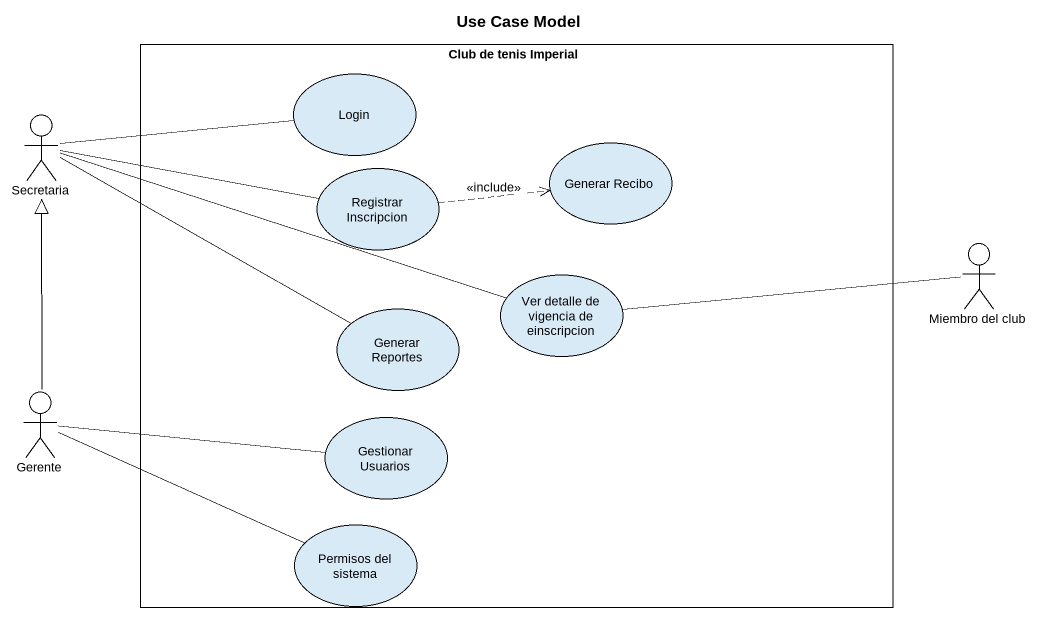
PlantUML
@startuml
title Use Case Model
rectangle "Club de tenis Imperial" as Club_de_tenis_Imperial {
  usecase Login
  usecase "Registrar Inscripcion" as Registrar_Inscripcion
  usecase "Generar Recibo" as Generar_Recibo
  usecase "Ver detalle de vigencia de einscripcion" as Ver_detalle_de_vigencia_de
  usecase "Generar Reportes" as Generar_Reportes
  usecase "Gestionar Usuarios" as Gestionar_Usuarios
  usecase "Permisos del sistema" as Permisos_del_sistema
}
actor Secretaria
actor "Miembro del club" as Miembro_del_club
actor Gerente
Secretaria -right- Login
Secretaria -right- Registrar_Inscripcion
Secretaria -right- Ver_detalle_de_vigencia_de
Secretaria -right- Generar_Reportes
Registrar_Inscripcion .right.> Generar_Recibo : <<include>>
Miembro_del_club -left- Ver_detalle_de_vigencia_de
Gerente -up-|> Secretaria
Gerente -right- Gestionar_Usuarios
Gerente -right- Permisos_del_sistema
@enduml
